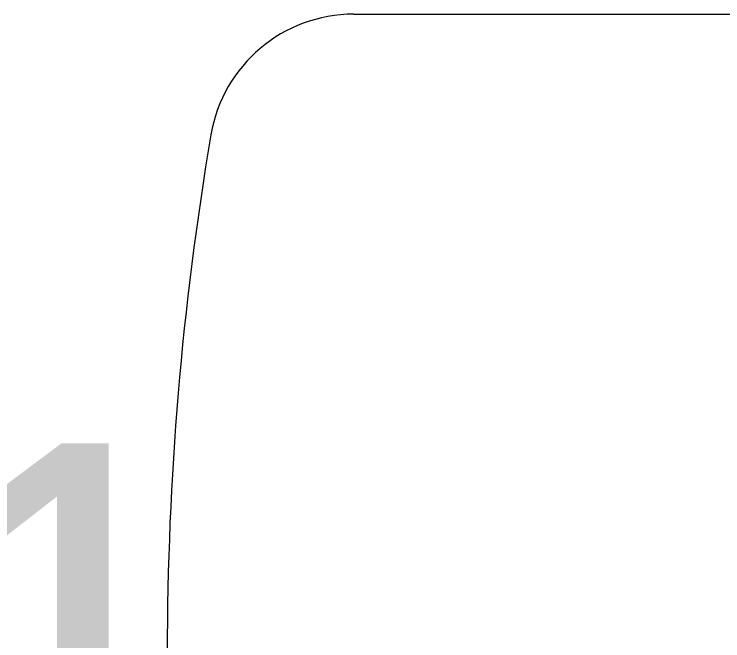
# Model space of a CAD drawing. Header units: metres. Extents: x 75097 to 220762, y -1557923 to -1361206.
# Drawn here: x 113922.9 to 114167.5, y -1445785.9 to -1445569.6 of the extents above; entities that cross this region are included whole.
import ezdxf
from ezdxf import colors
from ezdxf.entities.mleader import LeaderData, LeaderLine
from ezdxf.math import Vec2, Vec3

# ---------------------------------------------------------------- set-up
doc = ezdxf.new("R2010")
doc.units = ezdxf.units.M
doc.layers.get('0').update_dxf_attribs({"lineweight": 0})
doc.layers.add('A-100 - Copy$0$Medical Equipment and Furniture', color=8, linetype='Continuous', lineweight=0)
doc.layers.add('E-POWR', color=7, linetype='Continuous', lineweight=9, true_color=0x4e7e3e)
doc.styles.get("Standard").update_dxf_attribs({"font": 'GOTHIC.TTF'})

# ---------------------------------------------------------------- blocks, each defined once
blk = doc.blocks.new('A-100 - Copy$0$GF21018-P')
blk.add_line((0.22049, 0.47563), (0.22049, 0.0675))
for centre, radius, start, end in [((-0.0001, -0.52948), 1.06948, 80.36712, 99.63288), ((0.17049, 0.47563), 0.05, 0, 80.3671)]:
    blk.add_arc(centre, radius, start, end)
blk = doc.blocks.new('A-100 - Copy')
at = {"layer": 'A-100 - Copy$0$Medical Equipment and Furniture', "extrusion": (7.77426e-06, 8.17011e-07, 1), "xscale": 1000.000000000004, "yscale": 1000.000000000004, "zscale": 1000.000000000004, "rotation": 89.99858923532543}
blk.add_blockref('A-100 - Copy$0$GF21018-P', (114515.7, -1445790.06, 2.07), dxfattribs=at)

msp = doc.modelspace()

# ---------------------------------------------------------------- block references
msp.add_blockref('A-100 - Copy', (0, 0))

# ---------------------------------------------------------------- next in the draw order: leaders
at = {"layer": 'E-POWR'}
ml = msp.add_multileader_mtext('Standard', dxfattribs=at)
ml.set_content('#R1\\PTO UPP-04', color=256)
ml.set_leader_properties()
ml.build(insert=Vec2(0, 0))
ml.multileader.update_dxf_attribs({"text_right_attachment_type": 6, "dogleg_length": 200, "arrow_head_size": 200})
ctx = ml.context
ctx.base_point, ctx.char_height, ctx.arrow_head_size, ctx.landing_gap_size, ctx.plane_origin = Vec3(112994.72, -1445794.63), 150, 200, 0.09, Vec3(114276.19, -1447418.76)
ctx.right_attachment, ctx.text_align_type = 6, 2
notes = []
notes.append((ctx, [(1, (1, 1, 0), (114198.91, -1445897.74), (-1, 0), 200, [(0, [(114746.89, -1445718.36)], 0, [])])]))
ctx.mtext.insert, ctx.mtext.alignment, ctx.mtext.flow_direction = Vec3(113998.82, -1445717.74), 3, 5
for ctx, leaders in notes:
    for number, flags, end, landing, length, lines in leaders:
        leader = LeaderData()
        leader.index, (leader.has_last_leader_line, leader.has_dogleg_vector, leader.attachment_direction) = number, flags
        leader.last_leader_point, leader.dogleg_vector, leader.dogleg_length = Vec3(end), Vec3(landing), length
        for number, points, colour, breaks in lines:
            line = LeaderLine()
            line.index, line.vertices, line.color, line.breaks = number, Vec3.list(points), colors.encode_raw_color(colour), breaks
            leader.lines.append(line)
        ctx.leaders.append(leader)

doc.saveas('drawing.dxf')
